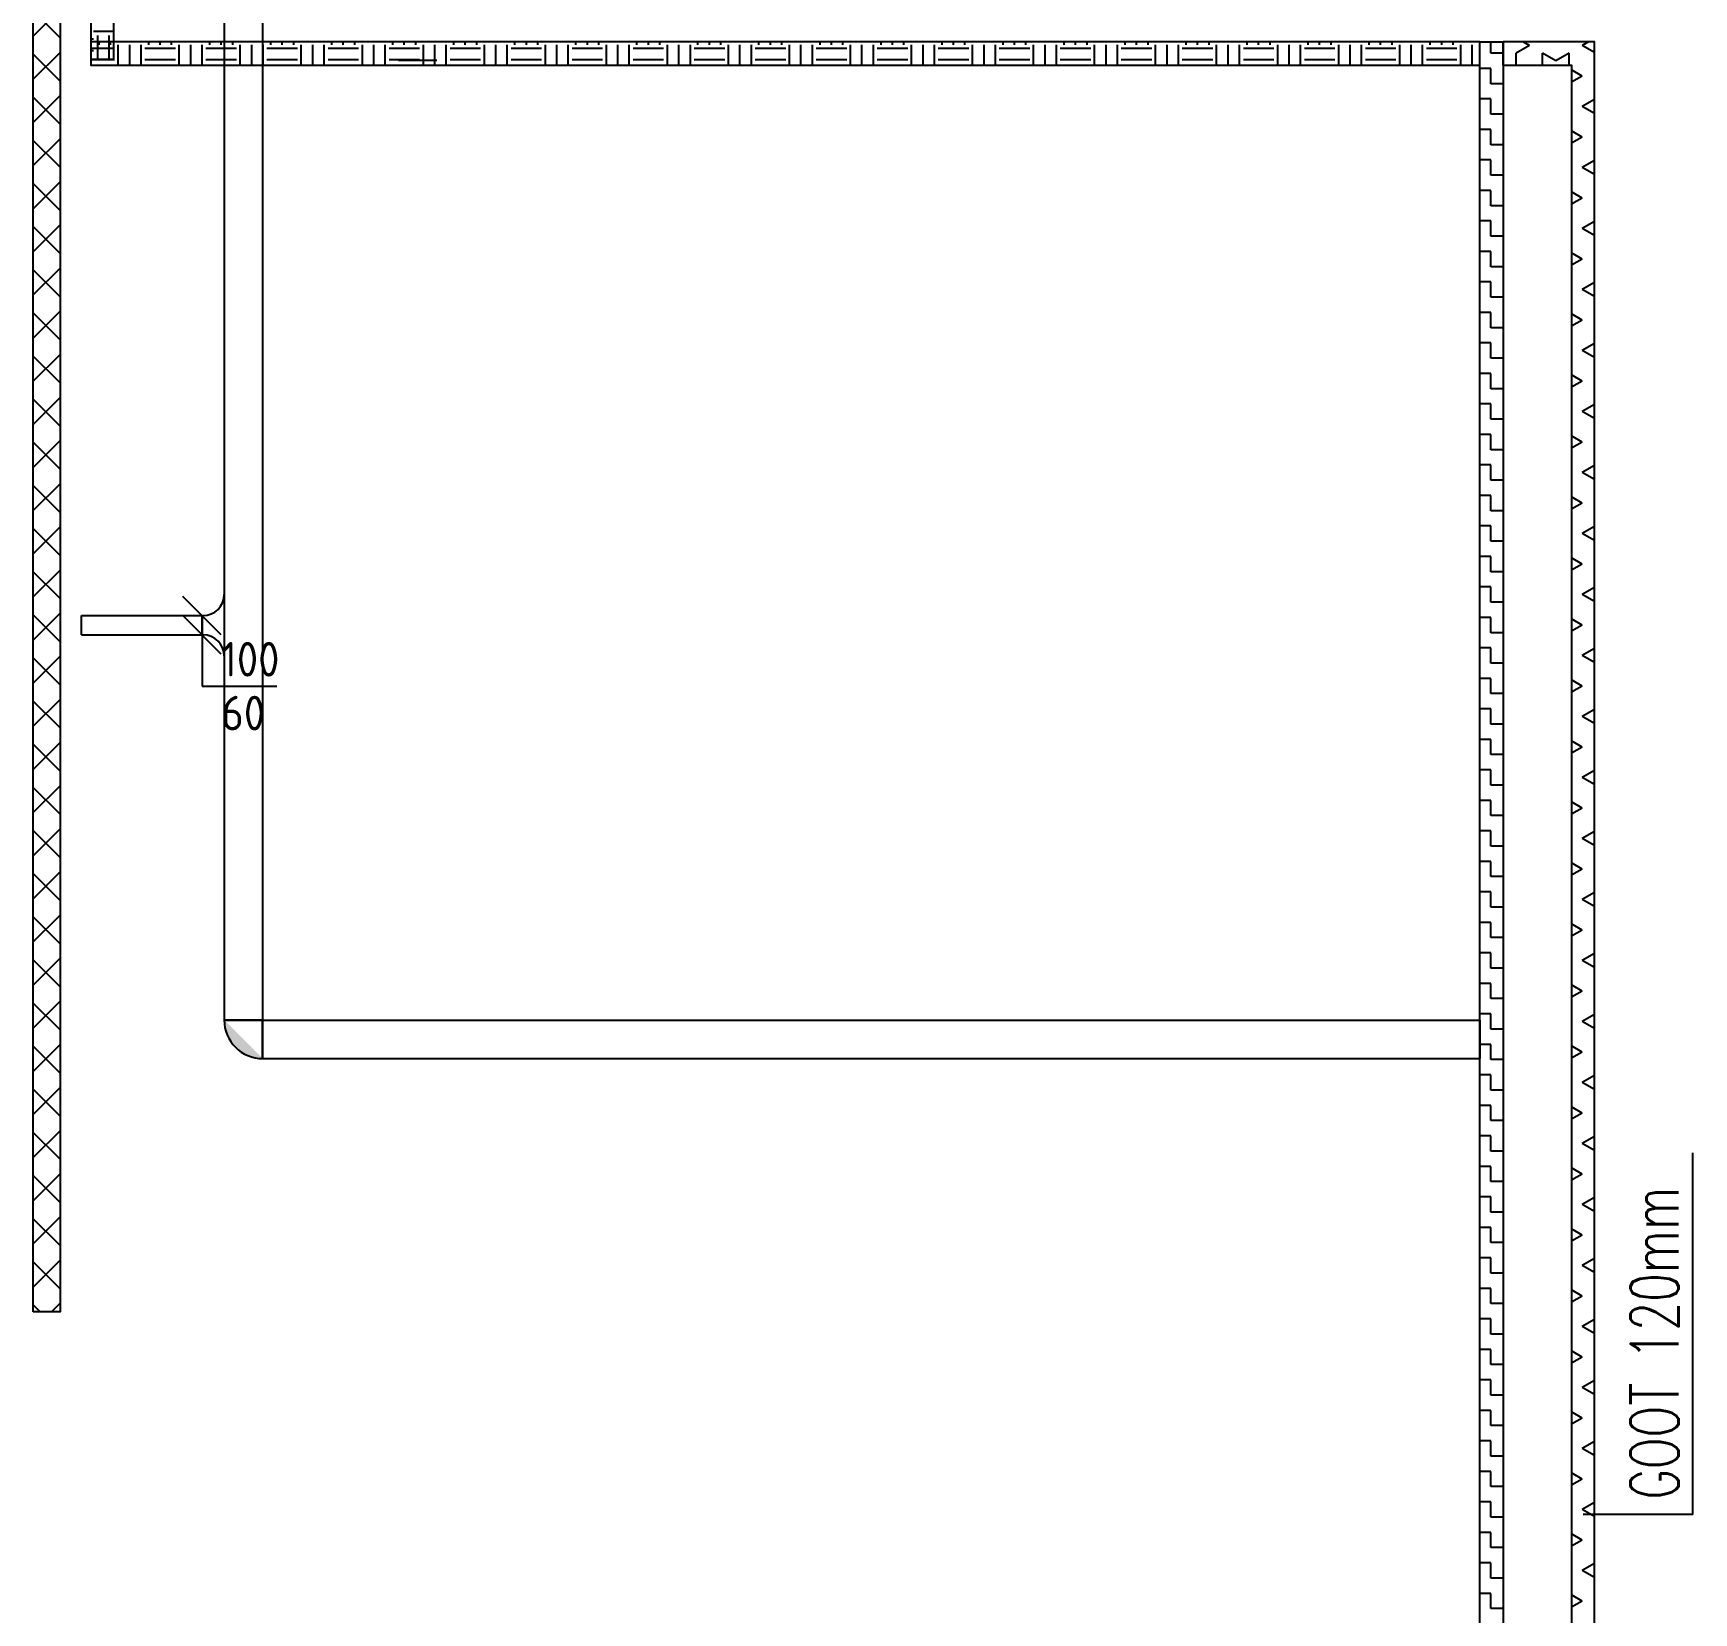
# Model space of a CAD drawing. Header units: millimetres. Extents: x -3262 to 109714, y 0 to 217318.
# Drawn here: x 88216 to 96856, y 197058 to 205280 of the extents above; entities that cross this region are included whole.
import ezdxf

# ---------------------------------------------------------------- set-up
doc = ezdxf.new("R2010")
doc.units = ezdxf.units.MM
doc.header["$LTSCALE"] = 100
for name, color, linetype in [('BL$4----_STEMPEL', 7, 'Continuous'), ('EL6131--_ENERGIEBEDR (1996)', 2, 'Continuous'), ('EL6131--_GEBOUWINST (1996)', 2, 'Continuous'), ('EL6131--_KG_D', 3, 'Continuous'), ('EM6131--_KG', 1, 'Continuous')]:
    doc.layers.add(name, color=color, linetype=linetype)
doc.styles.add('buro-018', font='BUROFONT.shx', dxfattribs={"height": 180})
doc.styles.add('CofelyArial', font='arial.ttf')
doc.styles.add('ROMANS', font='ROMANS', dxfattribs={"width": 0.7})
doc.styles.add('STABICAD-018', font='ISOCP.SHX', dxfattribs={"height": 1.8})

# ---------------------------------------------------------------- blocks, each defined once
blk = doc.blocks.new('*X56')
at = {"color": 0}
for p, q in [((41787.8, 35726.1), (41823.8, 35762.1)), ((41908.3, 35622.1), (42048.3, 35762.1)), ((42057.1, 35622.1), (41917.1, 35762.1)), ((42132.8, 35622.1), (42272.8, 35762.1)), ((42281.6, 35622.1), (42141.6, 35762.1)), ((42357.3, 35622.1), (42497.3, 35762.1)), ((42506.1, 35622.1), (42366.1, 35762.1)), ((42581.8, 35622.1), (42721.8, 35762.1)), ((42730.6, 35622.1), (42590.6, 35762.1)), ((42806.3, 35622.1), (42946.3, 35762.1)), ((42955.1, 35622.1), (42815.1, 35762.1)), ((43030.8, 35622.1), (43170.8, 35762.1)), ((43179.7, 35622.1), (43039.7, 35762.1)), ((43255.3, 35622.1), (43395.3, 35762.1)), ((43404.2, 35622.1), (43264.2, 35762.1)), ((43479.8, 35622.1), (43619.8, 35762.1)), ((43628.7, 35622.1), (43488.7, 35762.1)), ((43704.3, 35622.1), (43844.3, 35762.1)), ((43853.2, 35622.1), (43713.2, 35762.1)), ((43928.8, 35622.1), (44068.8, 35762.1)), ((44077.7, 35622.1), (43937.7, 35762.1)), ((44153.3, 35622.1), (44293.3, 35762.1)), ((44302.2, 35622.1), (44162.2, 35762.1)), ((44377.8, 35622.1), (44517.8, 35762.1)), ((44526.7, 35622.1), (44386.7, 35762.1)), ((44602.4, 35622.1), (44742.4, 35762.1)), ((44751.2, 35622.1), (44611.2, 35762.1)), ((44826.9, 35622.1), (44966.9, 35762.1)), ((44975.7, 35622.1), (44835.7, 35762.1)), ((45051.4, 35622.1), (45191.4, 35762.1)), ((45200.2, 35622.1), (45060.2, 35762.1)), ((45275.9, 35622.1), (45415.9, 35762.1)), ((45424.7, 35622.1), (45284.7, 35762.1)), ((45500.4, 35622.1), (45640.4, 35762.1)), ((45649.2, 35622.1), (45509.2, 35762.1)), ((45724.9, 35622.1), (45864.9, 35762.1)), ((45873.7, 35622.1), (45733.7, 35762.1)), ((45949.4, 35622.1), (46089.4, 35762.1)), ((46098.2, 35622.1), (45958.2, 35762.1)), ((46173.9, 35622.1), (46313.9, 35762.1)), ((46322.7, 35622.1), (46182.7, 35762.1)), ((46398.4, 35622.1), (46538.4, 35762.1)), ((46547.2, 35622.1), (46407.2, 35762.1)), ((46622.9, 35622.1), (46762.9, 35762.1)), ((46771.8, 35622.1), (46631.8, 35762.1)), ((46847.4, 35622.1), (46987.4, 35762.1)), ((46996.3, 35622.1), (46856.3, 35762.1)), ((47071.9, 35622.1), (47211.9, 35762.1)), ((47220.8, 35622.1), (47080.8, 35762.1)), ((47296.4, 35622.1), (47436.4, 35762.1)), ((47445.3, 35622.1), (47305.3, 35762.1)), ((47520.9, 35622.1), (47660.9, 35762.1)), ((47669.8, 35622.1), (47529.8, 35762.1)), ((47745.4, 35622.1), (47885.4, 35762.1)), ((47894.3, 35622.1), (47754.3, 35762.1)), ((47969.9, 35622.1), (48109.9, 35762.1)), ((48118.8, 35622.1), (47978.8, 35762.1)), ((48194.5, 35622.1), (48334.5, 35762.1)), ((48343.3, 35622.1), (48203.3, 35762.1)), ((48419, 35622.1), (48559, 35762.1)), ((48567.8, 35622.1), (48427.8, 35762.1)), ((48643.5, 35622.1), (48783.5, 35762.1)), ((48792.3, 35622.1), (48652.3, 35762.1)), ((48868, 35622.1), (49008, 35762.1)), ((49016.8, 35622.1), (48876.8, 35762.1)), ((49092.5, 35622.1), (49232.5, 35762.1)), ((49241.3, 35622.1), (49101.3, 35762.1)), ((49317, 35622.1), (49457, 35762.1)), ((49465.8, 35622.1), (49325.8, 35762.1)), ((49541.5, 35622.1), (49681.5, 35762.1)), ((49690.3, 35622.1), (49550.3, 35762.1)), ((49766, 35622.1), (49906, 35762.1)), ((49914.8, 35622.1), (49774.8, 35762.1)), ((49990.5, 35622.1), (50130.5, 35762.1)), ((50139.3, 35622.1), (49999.3, 35762.1)), ((50215, 35622.1), (50355, 35762.1)), ((50363.9, 35622.1), (50223.9, 35762.1)), ((50439.5, 35622.1), (50579.5, 35762.1)), ((50588.4, 35622.1), (50448.4, 35762.1)), ((50664, 35622.1), (50804, 35762.1)), ((50812.9, 35622.1), (50672.9, 35762.1)), ((50888.5, 35622.1), (51028.5, 35762.1)), ((51037.4, 35622.1), (50897.4, 35762.1)), ((51113, 35622.1), (51253, 35762.1)), ((51261.9, 35622.1), (51121.9, 35762.1)), ((51337.5, 35622.1), (51477.5, 35762.1)), ((51486.4, 35622.1), (51346.4, 35762.1)), ((51562.1, 35622.1), (51702.1, 35762.1)), ((51710.9, 35622.1), (51570.9, 35762.1)), ((51786.6, 35622.1), (51926.6, 35762.1)), ((51935.4, 35622.1), (51795.4, 35762.1)), ((52011.1, 35622.1), (52151.1, 35762.1)), ((52159.9, 35622.1), (52019.9, 35762.1)), ((52235.6, 35622.1), (52375.6, 35762.1)), ((52384.4, 35622.1), (52244.4, 35762.1)), ((52460.1, 35622.1), (52600.1, 35762.1)), ((52608.9, 35622.1), (52468.9, 35762.1)), ((52684.6, 35622.1), (52824.6, 35762.1)), ((52833.4, 35622.1), (52693.4, 35762.1)), ((52909.1, 35622.1), (53049.1, 35762.1)), ((53057.9, 35622.1), (52917.9, 35762.1)), ((53133.6, 35622.1), (53273.6, 35762.1)), ((53282.4, 35622.1), (53142.4, 35762.1)), ((53358.1, 35622.1), (53498.1, 35762.1)), ((53506.9, 35622.1), (53366.9, 35762.1)), ((53582.6, 35622.1), (53722.6, 35762.1)), ((53731.5, 35622.1), (53591.5, 35762.1)), ((53807.1, 35622.1), (53947.1, 35762.1)), ((53956, 35622.1), (53816, 35762.1)), ((54031.6, 35622.1), (54171.6, 35762.1)), ((54180.5, 35622.1), (54040.5, 35762.1)), ((54256.1, 35622.1), (54396.1, 35762.1)), ((54405, 35622.1), (54265, 35762.1)), ((54480.6, 35622.1), (54620.6, 35762.1)), ((54629.5, 35622.1), (54489.5, 35762.1)), ((54705.1, 35622.1), (54845.1, 35762.1)), ((54854, 35622.1), (54714, 35762.1)), ((54929.6, 35622.1), (55069.6, 35762.1)), ((55078.5, 35622.1), (54938.5, 35762.1)), ((55154.2, 35622.1), (55294.2, 35762.1)), ((55303, 35622.1), (55163, 35762.1)), ((55378.7, 35622.1), (55518.7, 35762.1)), ((55527.5, 35622.1), (55387.5, 35762.1)), ((55603.2, 35622.1), (55743.2, 35762.1)), ((55752, 35622.1), (55612, 35762.1)), ((55837.8, 35760.8), (55836.5, 35762.1)), ((41832.6, 35622.1), (41787.8, 35666.9)), ((55827.7, 35622.1), (55837.8, 35632.2))]:
    blk.add_line(p, q, dxfattribs=at)
blk = doc.blocks.new('*X50')
at = {"color": 0}
for p, q in [((48339.4, 35381.4), (48339.4, 35504.1)), ((48398.9, 35381.4), (48398.9, 35504.1)), ((48418.8, 35460.8), (48433, 35460.8)), ((48313, 35361.6), (48418.8, 35361.6)), ((48418.8, 35401.2), (48433, 35401.2)), ((48313, 35302), (48418.8, 35302)), ((48313, 35242.5), (48418.8, 35242.5)), ((48339.4, 35063.9), (48339.4, 35222.7)), ((48398.9, 35063.9), (48398.9, 35222.7)), ((48418.8, 35202.8), (48433, 35202.8)), ((48418.8, 35143.3), (48433, 35143.3)), ((48418.8, 35083.8), (48433, 35083.8)), ((48313, 35044.1), (48418.8, 35044.1)), ((48313, 34984.5), (48418.8, 34984.5)), ((48313, 34925), (48418.8, 34925)), ((48339.4, 34746.4), (48339.4, 34905.2)), ((48398.9, 34746.4), (48398.9, 34905.2)), ((48418.8, 34885.3), (48433, 34885.3)), ((48418.8, 34825.8), (48433, 34825.8)), ((48418.8, 34766.2), (48433, 34766.2)), ((48313, 34726.6), (48418.8, 34726.6)), ((48313, 34667), (48418.8, 34667)), ((48313, 34607.5), (48418.8, 34607.5)), ((48339.4, 34428.9), (48339.4, 34587.7)), ((48398.9, 34428.9), (48398.9, 34587.7)), ((48418.8, 34567.8), (48433, 34567.8)), ((48418.8, 34508.3), (48433, 34508.3)), ((48313, 34409.1), (48418.8, 34409.1)), ((48418.8, 34448.8), (48433, 34448.8)), ((48313, 34349.5), (48418.8, 34349.5)), ((48313, 34290), (48418.8, 34290)), ((48339.4, 34111.4), (48339.4, 34270.2)), ((48398.9, 34111.4), (48398.9, 34270.2)), ((48418.8, 34250.3), (48433, 34250.3)), ((48418.8, 34190.8), (48433, 34190.8)), ((48418.8, 34131.2), (48433, 34131.2)), ((48313, 34091.6), (48418.8, 34091.6)), ((48313, 34032), (48418.8, 34032)), ((48313, 33972.5), (48418.8, 33972.5)), ((48339.4, 33793.9), (48339.4, 33952.7)), ((48398.9, 33793.9), (48398.9, 33952.7)), ((48418.8, 33932.8), (48433, 33932.8)), ((48418.8, 33873.3), (48433, 33873.3)), ((48418.8, 33813.8), (48433, 33813.8)), ((48313, 33774.1), (48418.8, 33774.1)), ((48313, 33714.5), (48418.8, 33714.5)), ((48313, 33655), (48418.8, 33655)), ((48339.4, 33476.4), (48339.4, 33635.2)), ((48398.9, 33476.4), (48398.9, 33635.2)), ((48418.8, 33615.3), (48433, 33615.3)), ((48418.8, 33555.8), (48433, 33555.8)), ((48313, 33456.6), (48418.8, 33456.6)), ((48418.8, 33496.2), (48433, 33496.2)), ((48313, 33397), (48418.8, 33397)), ((48313, 33337.5), (48418.8, 33337.5)), ((48339.4, 33158.9), (48339.4, 33317.7)), ((48398.9, 33158.9), (48398.9, 33317.7)), ((48418.8, 33297.8), (48433, 33297.8)), ((48418.8, 33238.3), (48433, 33238.3)), ((48418.8, 33178.8), (48433, 33178.8)), ((48313, 33139.1), (48418.8, 33139.1)), ((48313, 33079.5), (48418.8, 33079.5)), ((48313, 33020), (48418.8, 33020)), ((48339.4, 32841.4), (48339.4, 33000.2)), ((48398.9, 32841.4), (48398.9, 33000.2)), ((48418.8, 32980.3), (48433, 32980.3)), ((48418.8, 32920.8), (48433, 32920.8)), ((48418.8, 32861.2), (48433, 32861.2)), ((48313, 32821.6), (48418.8, 32821.6)), ((48313, 32762), (48418.8, 32762)), ((48313, 32702.5), (48418.8, 32702.5)), ((48339.4, 32523.9), (48339.4, 32682.7)), ((48398.9, 32523.9), (48398.9, 32682.7)), ((48418.8, 32662.8), (48433, 32662.8)), ((48418.8, 32603.3), (48433, 32603.3)), ((48313, 32504.1), (48418.8, 32504.1)), ((48418.8, 32543.8), (48433, 32543.8)), ((48313, 32444.5), (48418.8, 32444.5)), ((48313, 32385), (48418.8, 32385)), ((48339.4, 32206.4), (48339.4, 32365.2)), ((48398.9, 32206.4), (48398.9, 32365.2)), ((48418.8, 32345.3), (48433, 32345.3)), ((48418.8, 32285.8), (48433, 32285.8)), ((48313, 32186.6), (48418.8, 32186.6)), ((48418.8, 32226.2), (48433, 32226.2)), ((48313, 32127), (48418.8, 32127)), ((48313, 32067.5), (48418.8, 32067.5)), ((48339.4, 31888.9), (48339.4, 32047.7)), ((48398.9, 31888.9), (48398.9, 32047.7)), ((48418.8, 32027.8), (48433, 32027.8)), ((48418.8, 31968.3), (48433, 31968.3)), ((48418.8, 31908.8), (48433, 31908.8)), ((48313, 31869.1), (48418.8, 31869.1)), ((48313, 31809.5), (48418.8, 31809.5)), ((48313, 31750), (48418.8, 31750)), ((48339.4, 31571.4), (48339.4, 31730.2)), ((48398.9, 31571.4), (48398.9, 31730.2)), ((48418.8, 31710.3), (48433, 31710.3)), ((48418.8, 31650.8), (48433, 31650.8)), ((48313, 31551.6), (48418.8, 31551.6)), ((48418.8, 31591.2), (48433, 31591.2)), ((48313, 31492), (48418.8, 31492)), ((48313, 31432.5), (48418.8, 31432.5)), ((48339.4, 31253.9), (48339.4, 31412.7)), ((48398.9, 31253.9), (48398.9, 31412.7)), ((48418.8, 31392.8), (48433, 31392.8)), ((48418.8, 31333.3), (48433, 31333.3)), ((48313, 31234.1), (48418.8, 31234.1)), ((48418.8, 31273.8), (48433, 31273.8)), ((48313, 31174.5), (48418.8, 31174.5)), ((48313, 31115), (48418.8, 31115)), ((48339.4, 30936.4), (48339.4, 31095.2)), ((48398.9, 30936.4), (48398.9, 31095.2)), ((48418.8, 31075.3), (48433, 31075.3)), ((48418.8, 31015.8), (48433, 31015.8)), ((48418.8, 30956.2), (48433, 30956.2)), ((48313, 30916.6), (48418.8, 30916.6)), ((48313, 30857), (48418.8, 30857)), ((48313, 30797.5), (48418.8, 30797.5)), ((48339.4, 30618.9), (48339.4, 30777.7)), ((48398.9, 30618.9), (48398.9, 30777.7)), ((48418.8, 30757.8), (48433, 30757.8)), ((48418.8, 30698.3), (48433, 30698.3)), ((48313, 30599.1), (48418.8, 30599.1)), ((48418.8, 30638.8), (48433, 30638.8)), ((48313, 30539.5), (48418.8, 30539.5)), ((48313, 30480), (48418.8, 30480)), ((48339.4, 30301.4), (48339.4, 30460.2)), ((48398.9, 30301.4), (48398.9, 30460.2)), ((48418.8, 30440.3), (48433, 30440.3)), ((48418.8, 30380.8), (48433, 30380.8)), ((48313, 30281.6), (48418.8, 30281.6)), ((48418.8, 30321.2), (48433, 30321.2)), ((48313, 30222), (48418.8, 30222)), ((48313, 30162.5), (48418.8, 30162.5)), ((48339.4, 29983.9), (48339.4, 30142.7)), ((48398.9, 29983.9), (48398.9, 30142.7)), ((48418.8, 30122.8), (48433, 30122.8)), ((48418.8, 30063.3), (48433, 30063.3)), ((48418.8, 30003.8), (48433, 30003.8)), ((48313, 29964.1), (48418.8, 29964.1)), ((48313, 29904.5), (48418.8, 29904.5)), ((48313, 29845), (48418.8, 29845)), ((48339.4, 29666.4), (48339.4, 29825.2)), ((48398.9, 29666.4), (48398.9, 29825.2)), ((48418.8, 29805.3), (48433, 29805.3)), ((48418.8, 29745.8), (48433, 29745.8)), ((48313, 29646.6), (48418.8, 29646.6)), ((48418.8, 29686.2), (48433, 29686.2)), ((48313, 29587), (48418.8, 29587)), ((48313, 29527.5), (48418.8, 29527.5)), ((48339.4, 29348.9), (48339.4, 29507.7)), ((48398.9, 29348.9), (48398.9, 29507.7)), ((48418.8, 29487.8), (48433, 29487.8)), ((48418.8, 29428.3), (48433, 29428.3)), ((48313, 29329.1), (48418.8, 29329.1)), ((48418.8, 29368.8), (48433, 29368.8)), ((48313, 29269.5), (48418.8, 29269.5)), ((48313, 29210), (48418.8, 29210)), ((48339.4, 29031.4), (48339.4, 29190.2)), ((48398.9, 29031.4), (48398.9, 29190.2)), ((48418.8, 29170.3), (48433, 29170.3)), ((48418.8, 29110.8), (48433, 29110.8)), ((48418.8, 29051.2), (48433, 29051.2)), ((48313, 29011.6), (48418.8, 29011.6)), ((48313, 28952), (48418.8, 28952)), ((48313, 28892.5), (48418.8, 28892.5)), ((48339.4, 28713.9), (48339.4, 28872.7)), ((48398.9, 28713.9), (48398.9, 28872.7)), ((48418.8, 28852.8), (48433, 28852.8)), ((48418.8, 28793.3), (48433, 28793.3)), ((48313, 28694.1), (48418.8, 28694.1)), ((48418.8, 28733.8), (48433, 28733.8)), ((48313, 28634.5), (48418.8, 28634.5)), ((48313, 28575), (48418.8, 28575)), ((48339.4, 28396.4), (48339.4, 28555.2)), ((48398.9, 28396.4), (48398.9, 28555.2)), ((48418.8, 28535.3), (48433, 28535.3)), ((48418.8, 28475.8), (48433, 28475.8)), ((48313, 28376.6), (48418.8, 28376.6)), ((48418.8, 28416.2), (48433, 28416.2)), ((48313, 28317), (48418.8, 28317))]:
    blk.add_line(p, q, dxfattribs=at)
blk = doc.blocks.new('*X59')
at = {"color": 0}
for p, q in [((40243.1, 28178.1), (40322.5, 28178.1)), ((40243.1, 28114.5), (40243.1, 28178.1)), ((40322.5, 28178.1), (40322.5, 28234.5)), ((40401.9, 28178.1), (40481.2, 28178.1)), ((40401.9, 28114.5), (40401.9, 28178.1)), ((40481.2, 28178.1), (40481.2, 28234.5)), ((40560.6, 28178.1), (40640, 28178.1)), ((40560.6, 28114.5), (40560.6, 28178.1)), ((40640, 28178.1), (40640, 28234.5)), ((40719.4, 28178.1), (40798.8, 28178.1)), ((40719.4, 28114.5), (40719.4, 28178.1)), ((40798.8, 28178.1), (40798.8, 28234.5)), ((40878.1, 28178.1), (40957.5, 28178.1)), ((40878.1, 28114.5), (40878.1, 28178.1)), ((40957.5, 28178.1), (40957.5, 28234.5)), ((41036.9, 28178.1), (41116.2, 28178.1)), ((41036.9, 28114.5), (41036.9, 28178.1)), ((41116.2, 28178.1), (41116.2, 28234.5)), ((41195.6, 28178.1), (41275, 28178.1)), ((41195.6, 28114.5), (41195.6, 28178.1)), ((41275, 28178.1), (41275, 28234.5)), ((41354.4, 28178.1), (41433.8, 28178.1)), ((41354.4, 28114.5), (41354.4, 28178.1)), ((41433.8, 28178.1), (41433.8, 28234.5)), ((41513.1, 28178.1), (41592.5, 28178.1)), ((41513.1, 28114.5), (41513.1, 28178.1)), ((41592.5, 28178.1), (41592.5, 28234.5)), ((41671.9, 28178.1), (41751.2, 28178.1)), ((41671.9, 28114.5), (41671.9, 28178.1)), ((41751.2, 28178.1), (41751.2, 28234.5)), ((41830.6, 28178.1), (41910, 28178.1)), ((41830.6, 28114.5), (41830.6, 28178.1)), ((41910, 28178.1), (41910, 28234.5)), ((41989.4, 28178.1), (42068.8, 28178.1)), ((41989.4, 28114.5), (41989.4, 28178.1)), ((42068.8, 28178.1), (42068.8, 28234.5)), ((42148.1, 28178.1), (42227.5, 28178.1)), ((42148.1, 28114.5), (42148.1, 28178.1)), ((42227.5, 28178.1), (42227.5, 28234.5)), ((42306.9, 28178.1), (42386.2, 28178.1)), ((42306.9, 28114.5), (42306.9, 28178.1)), ((42386.2, 28178.1), (42386.2, 28234.5)), ((42465.6, 28178.1), (42545, 28178.1)), ((42465.6, 28114.5), (42465.6, 28178.1)), ((42545, 28178.1), (42545, 28234.5)), ((42624.4, 28178.1), (42703.8, 28178.1)), ((42624.4, 28114.5), (42624.4, 28178.1)), ((42703.8, 28178.1), (42703.8, 28234.5)), ((42783.1, 28178.1), (42862.5, 28178.1)), ((42783.1, 28114.5), (42783.1, 28178.1)), ((42862.5, 28178.1), (42862.5, 28234.5)), ((42941.9, 28178.1), (43021.2, 28178.1)), ((42941.9, 28114.5), (42941.9, 28178.1)), ((43021.2, 28178.1), (43021.2, 28234.5)), ((43100.6, 28178.1), (43180, 28178.1)), ((43100.6, 28114.5), (43100.6, 28178.1)), ((43180, 28178.1), (43180, 28234.5)), ((43259.4, 28178.1), (43338.8, 28178.1)), ((43259.4, 28114.5), (43259.4, 28178.1)), ((43338.8, 28178.1), (43338.8, 28234.5)), ((43418.1, 28178.1), (43497.5, 28178.1)), ((43418.1, 28114.5), (43418.1, 28178.1)), ((43497.5, 28178.1), (43497.5, 28234.5)), ((43576.9, 28178.1), (43656.2, 28178.1)), ((43576.9, 28114.5), (43576.9, 28178.1)), ((43656.2, 28178.1), (43656.2, 28234.5)), ((43735.6, 28178.1), (43815, 28178.1)), ((43735.6, 28114.5), (43735.6, 28178.1)), ((43815, 28178.1), (43815, 28234.5)), ((43894.4, 28178.1), (43973.8, 28178.1)), ((43894.4, 28114.5), (43894.4, 28178.1)), ((43973.8, 28178.1), (43973.8, 28234.5)), ((44053.1, 28178.1), (44132.5, 28178.1)), ((44053.1, 28114.5), (44053.1, 28178.1)), ((44132.5, 28178.1), (44132.5, 28234.5)), ((44211.9, 28178.1), (44291.2, 28178.1)), ((44211.9, 28114.5), (44211.9, 28178.1)), ((44291.2, 28178.1), (44291.2, 28234.5)), ((44370.6, 28178.1), (44450, 28178.1)), ((44370.6, 28114.5), (44370.6, 28178.1)), ((44450, 28178.1), (44450, 28234.5)), ((44529.4, 28178.1), (44608.8, 28178.1)), ((44529.4, 28114.5), (44529.4, 28178.1)), ((44608.8, 28178.1), (44608.8, 28234.5)), ((44688.1, 28178.1), (44767.5, 28178.1)), ((44688.1, 28114.5), (44688.1, 28178.1)), ((44767.5, 28178.1), (44767.5, 28234.5)), ((44846.9, 28178.1), (44926.2, 28178.1)), ((44846.9, 28114.5), (44846.9, 28178.1)), ((44926.2, 28178.1), (44926.2, 28234.5)), ((45005.6, 28178.1), (45085, 28178.1)), ((45005.6, 28114.5), (45005.6, 28178.1)), ((45085, 28178.1), (45085, 28234.5)), ((45164.4, 28178.1), (45243.8, 28178.1)), ((45164.4, 28114.5), (45164.4, 28178.1)), ((45243.8, 28178.1), (45243.8, 28234.5)), ((45323.1, 28178.1), (45402.5, 28178.1)), ((45323.1, 28114.5), (45323.1, 28178.1)), ((45402.5, 28178.1), (45402.5, 28234.5)), ((45481.9, 28178.1), (45561.2, 28178.1)), ((45481.9, 28114.5), (45481.9, 28178.1)), ((45561.2, 28178.1), (45561.2, 28234.5)), ((45640.6, 28178.1), (45720, 28178.1)), ((45640.6, 28114.5), (45640.6, 28178.1)), ((45720, 28178.1), (45720, 28234.5)), ((45799.4, 28178.1), (45878.8, 28178.1)), ((45799.4, 28114.5), (45799.4, 28178.1)), ((45878.8, 28178.1), (45878.8, 28234.5)), ((45958.1, 28178.1), (46037.5, 28178.1)), ((45958.1, 28114.5), (45958.1, 28178.1)), ((46037.5, 28178.1), (46037.5, 28234.5)), ((46116.9, 28178.1), (46196.2, 28178.1)), ((46116.9, 28114.5), (46116.9, 28178.1)), ((46196.2, 28178.1), (46196.2, 28234.5)), ((46275.6, 28178.1), (46355, 28178.1)), ((46275.6, 28114.5), (46275.6, 28178.1)), ((46355, 28178.1), (46355, 28234.5)), ((46434.4, 28178.1), (46513.8, 28178.1)), ((46434.4, 28114.5), (46434.4, 28178.1)), ((46513.8, 28178.1), (46513.8, 28234.5)), ((46593.1, 28178.1), (46672.5, 28178.1)), ((46593.1, 28114.5), (46593.1, 28178.1)), ((46672.5, 28178.1), (46672.5, 28234.5)), ((46751.9, 28178.1), (46831.2, 28178.1)), ((46751.9, 28114.5), (46751.9, 28178.1)), ((46831.2, 28178.1), (46831.2, 28234.5)), ((46910.6, 28178.1), (46990, 28178.1)), ((46910.6, 28114.5), (46910.6, 28178.1)), ((46990, 28178.1), (46990, 28234.5)), ((47069.4, 28178.1), (47148.8, 28178.1)), ((47069.4, 28114.5), (47069.4, 28178.1)), ((47148.8, 28178.1), (47148.8, 28234.5)), ((47228.1, 28178.1), (47307.5, 28178.1)), ((47228.1, 28114.5), (47228.1, 28178.1)), ((47307.5, 28178.1), (47307.5, 28234.5)), ((47386.9, 28178.1), (47466.2, 28178.1)), ((47386.9, 28114.5), (47386.9, 28178.1)), ((47466.2, 28178.1), (47466.2, 28234.5)), ((47545.6, 28178.1), (47625, 28178.1)), ((47545.6, 28114.5), (47545.6, 28178.1)), ((47625, 28178.1), (47625, 28234.5)), ((47704.4, 28178.1), (47783.8, 28178.1)), ((47704.4, 28114.5), (47704.4, 28178.1)), ((47783.8, 28178.1), (47783.8, 28234.5)), ((47863.1, 28178.1), (47942.5, 28178.1)), ((47863.1, 28114.5), (47863.1, 28178.1)), ((47942.5, 28178.1), (47942.5, 28234.5)), ((48021.9, 28178.1), (48101.2, 28178.1)), ((48021.9, 28114.5), (48021.9, 28178.1)), ((48101.2, 28178.1), (48101.2, 28234.5)), ((48180.6, 28178.1), (48260, 28178.1)), ((48180.6, 28114.5), (48180.6, 28178.1)), ((48260, 28178.1), (48260, 28234.5)), ((48339.4, 28178.1), (48397.8, 28178.1)), ((48339.4, 28114.5), (48339.4, 28178.1))]:
    blk.add_line(p, q, dxfattribs=at)
blk = doc.blocks.new('*X60')
at = {"color": 0}
for p, q in [((48277.8, 28046.2), (48339.4, 28046.2)), ((48379.1, 27977.5), (48339.4, 28046.2)), ((48379.1, 27977.5), (48397.8, 28009.9)), ((48277.8, 27908.7), (48339.4, 27908.7)), ((48299.7, 27840), (48339.4, 27908.8)), ((48339.4, 27771.3), (48299.7, 27840)), ((40282.8, 27702.5), (40250.2, 27758.9)), ((40282.8, 27702.5), (40315.4, 27758.9)), ((40600.3, 27702.5), (40567.7, 27758.9)), ((40600.3, 27702.5), (40632.9, 27758.9)), ((40917.8, 27702.5), (40885.2, 27758.9)), ((40917.8, 27702.5), (40950.4, 27758.9)), ((41235.3, 27702.5), (41202.7, 27758.9)), ((41235.3, 27702.5), (41267.9, 27758.9)), ((41552.8, 27702.5), (41520.2, 27758.9)), ((41552.8, 27702.5), (41585.4, 27758.9)), ((41870.3, 27702.5), (41837.7, 27758.9)), ((41870.3, 27702.5), (41902.9, 27758.9)), ((42187.8, 27702.5), (42155.2, 27758.9)), ((42187.8, 27702.5), (42220.4, 27758.9)), ((42505.3, 27702.5), (42472.7, 27758.9)), ((42505.3, 27702.5), (42537.9, 27758.9)), ((42822.8, 27702.5), (42790.2, 27758.9)), ((42822.8, 27702.5), (42855.4, 27758.9)), ((43140.3, 27702.5), (43107.7, 27758.9)), ((43140.3, 27702.5), (43172.9, 27758.9)), ((43457.8, 27702.5), (43425.2, 27758.9)), ((43457.8, 27702.5), (43490.4, 27758.9)), ((43775.3, 27702.5), (43742.7, 27758.9)), ((43775.3, 27702.5), (43807.9, 27758.9)), ((44092.8, 27702.5), (44060.2, 27758.9)), ((44092.8, 27702.5), (44125.4, 27758.9)), ((44410.3, 27702.5), (44377.7, 27758.9)), ((44410.3, 27702.5), (44442.9, 27758.9)), ((44727.8, 27702.5), (44695.2, 27758.9)), ((44727.8, 27702.5), (44760.4, 27758.9)), ((45045.3, 27702.5), (45012.7, 27758.9)), ((45045.3, 27702.5), (45077.9, 27758.9)), ((45362.8, 27702.5), (45330.2, 27758.9)), ((45362.8, 27702.5), (45395.4, 27758.9)), ((45680.3, 27702.5), (45647.7, 27758.9)), ((45680.3, 27702.5), (45712.9, 27758.9)), ((45997.8, 27702.5), (45965.2, 27758.9)), ((45997.8, 27702.5), (46030.4, 27758.9)), ((46315.3, 27702.5), (46282.7, 27758.9)), ((46315.3, 27702.5), (46347.9, 27758.9)), ((46632.8, 27702.5), (46600.2, 27758.9)), ((46632.8, 27702.5), (46665.4, 27758.9)), ((46950.3, 27702.5), (46917.7, 27758.9)), ((46950.3, 27702.5), (46982.9, 27758.9)), ((47267.8, 27702.5), (47235.2, 27758.9)), ((47267.8, 27702.5), (47300.4, 27758.9)), ((47585.3, 27702.5), (47552.7, 27758.9)), ((47585.3, 27702.5), (47617.9, 27758.9)), ((47902.8, 27702.5), (47870.2, 27758.9)), ((47902.8, 27702.5), (47935.4, 27758.9)), ((48220.3, 27702.5), (48187.7, 27758.9)), ((48220.3, 27702.5), (48252.9, 27758.9)), ((48277.8, 27771.3), (48339.4, 27771.3)), ((40404.8, 27638.9), (40441.6, 27702.5)), ((40478.3, 27638.9), (40441.6, 27702.5)), ((40722.3, 27638.9), (40759.1, 27702.5)), ((40795.8, 27638.9), (40759.1, 27702.5)), ((41039.8, 27638.9), (41076.6, 27702.5)), ((41113.3, 27638.9), (41076.6, 27702.5)), ((41357.3, 27638.9), (41394.1, 27702.5)), ((41430.8, 27638.9), (41394.1, 27702.5)), ((41674.8, 27638.9), (41711.6, 27702.5)), ((41748.3, 27638.9), (41711.6, 27702.5)), ((41992.3, 27638.9), (42029.1, 27702.5)), ((42065.8, 27638.9), (42029.1, 27702.5)), ((42309.8, 27638.9), (42346.6, 27702.5)), ((42383.3, 27638.9), (42346.6, 27702.5)), ((42627.3, 27638.9), (42664.1, 27702.5)), ((42700.8, 27638.9), (42664.1, 27702.5)), ((42944.8, 27638.9), (42981.6, 27702.5)), ((43018.3, 27638.9), (42981.6, 27702.5)), ((43262.3, 27638.9), (43299.1, 27702.5)), ((43335.8, 27638.9), (43299.1, 27702.5)), ((43579.8, 27638.9), (43616.6, 27702.5)), ((43653.3, 27638.9), (43616.6, 27702.5)), ((43897.3, 27638.9), (43934.1, 27702.5)), ((43970.8, 27638.9), (43934.1, 27702.5)), ((44214.8, 27638.9), (44251.6, 27702.5)), ((44288.3, 27638.9), (44251.6, 27702.5)), ((44532.3, 27638.9), (44569.1, 27702.5)), ((44605.8, 27638.9), (44569.1, 27702.5)), ((44849.8, 27638.9), (44886.6, 27702.5)), ((44923.3, 27638.9), (44886.6, 27702.5)), ((45167.3, 27638.9), (45204.1, 27702.5)), ((45240.8, 27638.9), (45204.1, 27702.5)), ((45484.8, 27638.9), (45521.6, 27702.5)), ((45558.3, 27638.9), (45521.6, 27702.5)), ((45802.3, 27638.9), (45839.1, 27702.5)), ((45875.8, 27638.9), (45839.1, 27702.5)), ((46119.8, 27638.9), (46156.6, 27702.5)), ((46193.3, 27638.9), (46156.6, 27702.5)), ((46437.3, 27638.9), (46474.1, 27702.5)), ((46510.8, 27638.9), (46474.1, 27702.5)), ((46754.8, 27638.9), (46791.6, 27702.5)), ((46828.3, 27638.9), (46791.6, 27702.5)), ((47072.3, 27638.9), (47109.1, 27702.5)), ((47145.8, 27638.9), (47109.1, 27702.5)), ((47389.8, 27638.9), (47426.6, 27702.5)), ((47463.3, 27638.9), (47426.6, 27702.5)), ((47707.3, 27638.9), (47744.1, 27702.5)), ((47780.8, 27638.9), (47744.1, 27702.5)), ((48024.8, 27638.9), (48061.6, 27702.5)), ((48098.3, 27638.9), (48061.6, 27702.5)), ((48342.3, 27638.9), (48379.1, 27702.5)), ((48397.8, 27670.1), (48379.1, 27702.5))]:
    blk.add_line(p, q, dxfattribs=at)
blk = doc.blocks.new('*U171')
at = {"color": 0, "linetype": 'Continuous'}
for p, q in [((0, 100, -2730), (12531.5, 100, -2730)), ((0, -100, -2730), (0, 100, -2730)), ((12531.5, -100, -2730), (12531.5, 100, -2730)), ((0, -100, -2730), (12531.5, -100, -2730))]:
    blk.add_line(p, q, dxfattribs=at)
at = {"layer": 'BL$4----_STEMPEL', "color": 1, "style": 'CofelyArial'}
for tag, p in [('CODE', (89309.4, 212674.1, 2730)), ('SECTIONCODE', (89309.4, 212674.1, 2730)), ('POSITIONCODE', (89609.4, 207461, 2730))]:
    blk.add_attdef(tag, p, '', height=1.8, dxfattribs=at)
blk = doc.blocks.new('*U170')
at = {"color": 0, "linetype": 'Continuous'}
for q in [(-100, -100, -2730), (100, 100, -2730)]:
    blk.add_line((-100, 100, -2730), q, dxfattribs=at)
blk.add_arc((-100, 100, -2730), 200, 270, 0, dxfattribs=at)
at = {"layer": 'BL$4----_STEMPEL', "color": 1, "style": 'CofelyArial'}
for tag in ['CODE', 'SECTIONCODE', 'POSITIONCODE']:
    blk.add_attdef(tag, (89309.4, 200042.5, 2730), '', height=1.8, dxfattribs=at)
blk = doc.blocks.new('*U169')
at = {"color": 0, "linetype": 'Continuous'}
for p, q in [((0, 100, -2730), (6333.9, 100, -2730)), ((0, -100, -2730), (0, 100, -2730)), ((6333.9, -100, -2730), (6333.9, 100, -2730)), ((0, -100, -2730), (6333.9, -100, -2730))]:
    blk.add_line(p, q, dxfattribs=at)
at = {"layer": 'BL$4----_STEMPEL', "color": 1, "style": 'CofelyArial'}
for tag, p in [('POSITIONCODE', (92575.8, 200342.5, 2730)), ('CODE', (89409.4, 200042.5, 2730)), ('SECTIONCODE', (89409.4, 200042.5, 2730))]:
    blk.add_attdef(tag, p, '', height=1.8, dxfattribs=at)
blk = doc.blocks.new('*U168')
at = {"color": 0, "linetype": 'Continuous'}
for p, q in [((0, 50, -2730), (628.1, 50, -2730)), ((0, -50, -2730), (0, 50, -2730)), ((628.1, -50, -2730), (628.1, 50, -2730)), ((0, -50, -2730), (628.1, -50, -2730))]:
    blk.add_line(p, q, dxfattribs=at)
at = {"layer": 'BL$4----_STEMPEL', "color": 1, "style": 'buro-018'}
for tag, p in [('POSITIONCODE', (90483.4, 202498, 2730)), ('CODE', (88466.2, 202198, 2730)), ('SECTIONCODE', (88466.2, 202198, 2730))]:
    blk.add_attdef(tag, p, '', height=1.8, dxfattribs=at)
blk = doc.blocks.new('*U167')
at = {"color": 0, "linetype": 'Continuous'}
for p, q in [((0, -160, -2730), (0, 160, -2730)), ((115, 50, -2730), (110, 50, -2730)), ((115, -50, -2730), (115, 50, -2730)), ((115, -50, -2730), (110, -50, -2730))]:
    blk.add_line(p, q, dxfattribs=at)
for centre, start, end in [((110, 160, -2730), 180, 270), ((110, -160, -2730), 90, 180)]:
    blk.add_arc(centre, 110, start, end, dxfattribs=at)
at = {"layer": 'BL$4----_STEMPEL', "color": 1, "style": 'buro-018'}
for tag in ['CODE', 'SECTIONCODE', 'POSITIONCODE']:
    blk.add_attdef(tag, (89209.4, 202198, 2730), '', height=1.8, dxfattribs=at)
blk = doc.blocks.new('*U173')
at = {"color": 0, "linetype": 'Continuous'}
for p, q in [((100, 0, -2730), (-100, 200, -2730)), ((100, -100, -2730), (-100, 100, -2730)), ((0, 0, -2730), (0, 100, -2730)), ((0, 0, -2730), (0, -267, -2730)), ((0, -267, -2730), (388.1, -267, -2730))]:
    blk.add_line(p, q, dxfattribs=at)
at = {"color": 0, "linetype": 'Continuous', "style": 'STABICAD-018'}
for s, p in [('100', (100, -217, -2730)), ('60', (100, -497, -2730))]:
    blk.add_text(s, height=180, dxfattribs=at).set_placement(p)
at = {"layer": 'BL$4----_STEMPEL', "color": 1, "style": 'buro-018'}
blk.add_attdef('CODE', (89094.4, 202148, 2730), '', height=1.8, dxfattribs=at)

msp = doc.modelspace()

# ---------------------------------------------------------------- hatches: boundary and pattern name
h = msp.add_hatch()
h.set_pattern_fill('STARS', color=1, scale=75)
edge = h.paths.add_edge_path()
edge.add_line((96531, 217318.1), (96531, 203615.6))
edge = h.paths.add_edge_path()
edge.add_line((96231, 217318.1), (96531, 217318.1))
edge = h.paths.add_edge_path()
edge.add_line((96231, 203615.6), (96531, 203615.6))
at = {"layer": 'EL6131--_ENERGIEBEDR (1996)'}
h = msp.add_hatch(dxfattribs=at)
h.set_pattern_fill('STARS', color=1, scale=25)
edge = h.paths.add_edge_path()
edge.add_line((89409.4, 200142.5), (95743.2, 200142.5))
edge = h.paths.add_edge_path()
edge.add_line((89409.4, 199942.5), (95743.2, 199942.5))
edge = h.paths.add_edge_path(flags=16)
edge.add_line((89409.4, 199942.5), (89409.4, 200142.5))
edge = h.paths.add_edge_path()
edge.add_line((95743.2, 199942.5), (95743.2, 200142.5))
edge = h.paths.add_edge_path()
edge.add_arc((89409.4, 200142.5), 200, 180, 270)
edge = h.paths.add_edge_path(flags=16)
edge.add_line((89409.4, 200142.5), (89209.4, 200142.5))
edge = h.paths.add_edge_path(flags=16)
edge.add_line((89409.4, 200142.5), (89409.4, 199942.5))
edge = h.paths.add_edge_path()
edge.add_line((89409.4, 212674.1), (89409.4, 200142.5))
edge = h.paths.add_edge_path()
edge.add_line((89209.4, 212674.1), (89209.4, 200142.5))
edge = h.paths.add_edge_path()
edge.add_line((89209.4, 212674.1), (89409.4, 212674.1))
edge = h.paths.add_edge_path()
edge.add_line((89209.4, 200142.5), (89409.4, 200142.5))
edge = h.paths.add_edge_path()
edge.add_line((88466.2, 202248), (89094.4, 202248))
edge = h.paths.add_edge_path()
edge.add_line((88466.2, 202148), (89094.4, 202148))
edge = h.paths.add_edge_path()
edge.add_line((88466.2, 202148), (88466.2, 202248))
edge = h.paths.add_edge_path()
edge.add_line((89094.4, 202148), (89094.4, 202248))

# ---------------------------------------------------------------- linework, layer by layer
at = {"layer": 'EL6131--_ENERGIEBEDR (1996)', "color": 1, "linetype": 'Continuous'}
for q in [(96850, 199451.7), (96279.9, 197570)]:
    msp.add_line((96850, 197570), q, dxfattribs=at)
at = {"layer": 'EL6131--_ENERGIEBEDR (1996)'}
for points in [[(88515.6, 212372.8), (88515.6, 205145.3), (88635.6, 205145.3), (88635.6, 212372.8)], [(95743.2, 205234.1), (88515.6, 205234.1), (88515.6, 205114.1), (95743.2, 205114.1)]]:
    msp.add_lwpolyline(points, close=True, dxfattribs=at)
for points in [[(95741.2, 189374.1), (94867.9, 189374.1), (94867.9, 189778.6), (95743.2, 189778.6), (95743.2, 205234.1), (95863.2, 205234.1), (95863.2, 205234.1), (95863.2, 205234.1), (95863.2, 191993.1), (108836.8, 191993.1), (108836.8, 191793.1), (95993.2, 191793.1), (95993.2, 186686.4), (95993.2, 186686.4), (95993.2, 169857), (95743.2, 169857), (95743.2, 187095.8), (95743.2, 189374.1)], [(108836.8, 192418.7), (108836.8, 192218.7), (108836.8, 192418.7), (96338.8, 192418.7), (96338.8, 205234.1), (95863.2, 205234.1), (95863.2, 205114.1), (95863.2, 205234.1)], [(90116, 205140.2), (90316, 205140.2)], [(95863.2, 205114.1), (96218.8, 205114.1), (96218.8, 191996.6), (96218.8, 191793.1), (96218.8, 190178.6), (95065.6, 190178.6), (95065.6, 190897.4), (94762.2, 190897.4), (94762.2, 189928.6), (96218.8, 189928.6), (96218.8, 183560.7), (96218.8, 169857), (96418.8, 169857), (96418.8, 186686.4), (96418.8, 186686.4), (96418.8, 192218.7), (108836.8, 192218.7)]]:
    msp.add_lwpolyline(points, dxfattribs=at)
at = {"layer": 'EL6131--_GEBOUWINST (1996)', "color": 2, "linetype": 'Continuous'}
msp.add_lwpolyline([(88215.6, 198624.1), (88215.6, 212674.1), (88355.6, 212674.1), (88355.6, 198624.1)], close=True, dxfattribs=at)

# ---------------------------------------------------------------- block references
at = {"layer": 'EL6131--_ENERGIEBEDR (1996)', "color": 1, "linetype": 'Continuous'}
for name, p, rotation in [('*X50', (136948.7, 240649.3), 180), ('*X50', (124019.7, 156801.1), 90), ('*X60', (123977.7, 156836.3), 90), ('*X59', (123977.7, 156836.3), 90)]:
    msp.add_blockref(name, p, dxfattribs=dict(at, rotation=rotation))
at = {"layer": 'EL6131--_GEBOUWINST (1996)', "color": 1, "linetype": 'Continuous', "rotation": 90}
msp.add_blockref('*X56', (123977.7, 156836.3), dxfattribs=at)
at = {"layer": 'EL6131--_KG_D', "linetype": 'Continuous'}
for name, p, rotation in [('*U171', (89309.4, 212674.1, 2730), 270), ('*U167', (89209.4, 202198, 2730), 180), ('*U170', (89309.4, 200042.5, 2730), 270)]:
    msp.add_blockref(name, p, dxfattribs=dict(at, rotation=rotation))
for name, p in [('*U168', (88466.2, 202198, 2730)), ('*U169', (89409.4, 200042.5, 2730))]:
    msp.add_blockref(name, p, dxfattribs=at)
at = {"layer": 'EM6131--_KG', "linetype": 'Continuous'}
msp.add_blockref('*U173', (89094.4, 202148, 2730), dxfattribs=at)

# ---------------------------------------------------------------- texts
at = {"layer": 'EL6131--_ENERGIEBEDR (1996)', "color": 1, "linetype": 'Continuous', "style": 'ROMANS', "width": 0.7}
msp.add_text('GOOT 120mm', height=250, rotation=90, dxfattribs=at).set_placement((96776.5, 197648.1))

doc.saveas('drawing.dxf')
